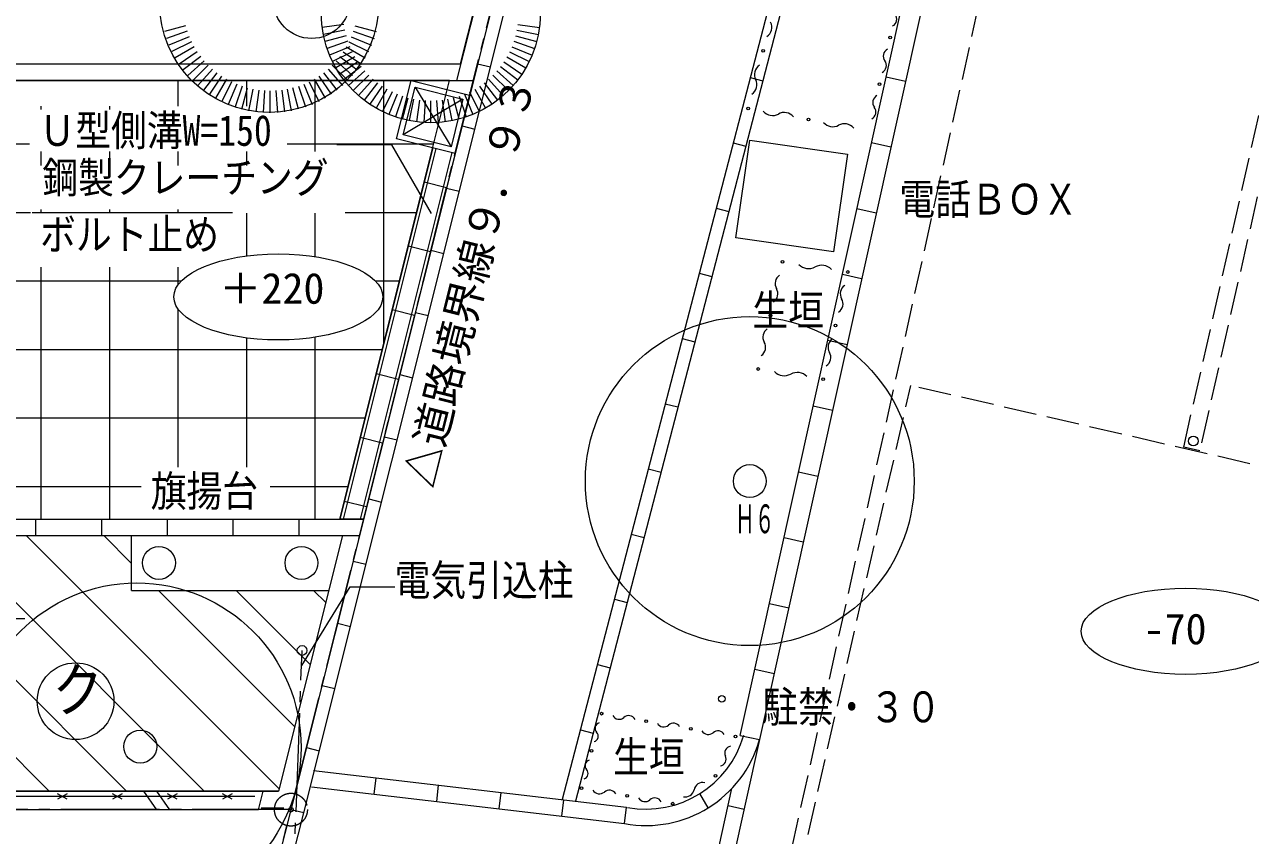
# Model space of a CAD drawing. Units: millimetres, scale not verified. Extents: x -42050 to 42050, y -29700 to 29700.
# Drawn here: x 11420 to 22605, y -8176 to -782 of the extents above; entities that cross this region are included whole.
import ezdxf
from ezdxf.enums import TextEntityAlignment as Align

# ---------------------------------------------------------------- set-up
doc = ezdxf.new("R2010")
doc.units = ezdxf.units.MM
doc.header["$LTSCALE"] = 100
doc.linetypes.add('CHAIN2', pattern=[12, 9, -1, 1, -1])
doc.linetypes.add('DASHED3', pattern=[4, 3, -1])
for name, color, linetype, lineweight in [('0-1_1-A_HATTI', 6, 'Continuous', 18), ('0-5_1-F_MOJI', 4, 'Continuous', 18), ('0-7_1-H_SIAGE', 7, 'Continuous', 18), ('0-B_1-L_ZATU', 6, 'Continuous', 18)]:
    doc.layers.add(name, color=color, linetype=linetype, lineweight=lineweight)
doc.styles.add('ＭＳ ゴシック', font='')
doc.styles.get('ＭＳ ゴシック').set_extended_font_data('MS Gothic')

msp = doc.modelspace()

# ---------------------------------------------------------------- linework, layer by layer
at = {"layer": '0-1_1-A_HATTI', "linetype": 'DASHED3'}
for p, q in [((21995.5, -4634.2), (25174, 9384.5)), ((25320.3, 9351.3), (22141.8, -4667.4)), ((16694.5, -16354.7), (19505.2, -4073.9)), ((25327.8, -5414), (19505.2, -4073.9))]:
    msp.add_line(p, q, dxfattribs=at)
at = {"layer": '0-1_1-A_HATTI'}
for p, q in [((15363.7, -1291.2), (16942.5, 4909)), ((19506.9, 4367.9), (16325.7, -7849.5)), ((19622.4, 4338.5), (16446, -7863.7)), ((17949.9, -7263.6), (19547.2, -61.1)), ((19723, -100.1), (18125.6, -7302.6)), ((1963, -1141.2), (15398, -1141.2)), ((15553.3, -1138.6), (15669.8, -1167.7)), ((1813, -1291.2), (15515.1, -1291.2)), ((12823.2, -1526.7), (12823.2, -1291.2)), ((13448.1, -1526.7), (13448.1, -1291.2)), ((14073.2, -1940.3), (14073.2, -1291.2)), ((14698.2, -3690.3), (14698.2, -1291.2)), ((18039.6, -1265.7), (18155.7, -1295.9)), ((19456.8, -1300.5), (19281, -1261.5)), ((14983.8, -1352.1), (15311.5, -1896.2)), ((11573.2, -1555.3), (11573.2, -1526.7)), ((12198.2, -1555.3), (12198.2, -1526.7)), ((15420.4, -1461.3), (14875, -1787)), ((15411.4, -1705.5), (15527.9, -1734.6)), ((11466.3, -1872), (2210, -1872)), ((15153.2, -1872), (13815.9, -1872)), ((17884.8, -1860.3), (18000.9, -1890.5)), ((17910.4, -2726.3), (18037.7, -1835.3)), ((18037.7, -1835.3), (18928.7, -1962.7)), ((19323.6, -1900.7), (19147.9, -1861.7)), ((11573.2, -2068.1), (11573.2, -1940.3)), ((12198.2, -2068.1), (12198.2, -1940.3)), ((12823.2, -2068.1), (12823.2, -1940.3)), ((13448.1, -2068.1), (13448.1, -1940.3)), ((15144.2, -1905.9), (14296.8, -5291.4)), ((15173.3, -1913.1), (14327.7, -5291.4)), ((15318.8, -1949.6), (14482.4, -5291.4)), ((18928.7, -1962.7), (18801.3, -2853.6)), ((15065, -2216.8), (15268.7, -2267.8)), ((15269.5, -2272.4), (15386, -2301.5)), ((17730, -2454.9), (17846.1, -2485.1)), ((11475.1, -2497.1), (313, -2497.1)), ((13318.8, -2497.1), (11489.5, -2497.1)), ((11573.2, -2502.3), (11573.2, -2468.9)), ((12198.2, -2502.3), (12198.2, -2468.9)), ((12823.2, -2502.3), (12823.2, -2468.9)), ((13448.1, -2890.8), (13448.1, -2502.3)), ((14073.2, -2897.9), (14073.2, -2502.3)), ((14996.8, -2497.1), (14346.5, -2497.1)), ((19190.5, -2501), (19014.8, -2462)), ((18801.3, -2853.6), (17910.4, -2726.3)), ((14919.2, -2798.8), (15122.9, -2849.8)), ((15127.6, -2839.3), (15244.1, -2868.5)), ((11573.2, -5291.2), (11573.2, -2994.3)), ((12198.2, -5291.2), (12198.2, -2994.3)), ((12823.2, -3151.7), (12823.2, -2994.3)), ((12848.1, -3122.1), (313, -3122.1)), ((14840.4, -3122.1), (14623.1, -3122.1)), ((17575.2, -3049.5), (17691.3, -3079.8)), ((19057.4, -3101.1), (18881.7, -3062.2)), ((12823.2, -4817.4), (12823.2, -3378.7)), ((14773.5, -3380.8), (14977.2, -3431.8)), ((14985.8, -3406.3), (15102.2, -3435.4)), ((13448.1, -4817.4), (13448.1, -3639.5)), ((14073.2, -5291.2), (14073.2, -3632.4)), ((17420.4, -3644.1), (17536.6, -3674.4)), ((18924.3, -3701.3), (18748.5, -3662.4)), ((14684, -3747), (313, -3747)), ((14627.7, -3962.9), (14831.4, -4013.9)), ((14843.8, -3973.3), (14960.2, -4002.4)), ((17265.6, -4238.8), (17381.7, -4269)), ((18791.2, -4301.6), (18615.4, -4262.6)), ((14527.6, -4372.1), (313, -4372.1)), ((14482, -4544.9), (14685.7, -4595.9)), ((14701.9, -4540.2), (14818.4, -4569.3)), ((22141.8, -4667.4), (21995.5, -4634.2)), ((17110.9, -4833.4), (17227, -4863.7)), ((18658.1, -4901.8), (18482.3, -4862.8)), ((12483.3, -4997.1), (6951.4, -4997.1)), ((14371.1, -4997.1), (13660.3, -4997.1)), ((14336.2, -5126.9), (14539.9, -5177.9)), ((14560.1, -5107.1), (14676.5, -5136.2)), ((313, -5291.2), (14514, -5291.2)), ((11521.7, -5291.2), (11521.7, -5441.2)), ((12121.7, -5291.2), (12121.7, -5441.2)), ((12721.7, -5291.2), (12721.7, -5441.2)), ((13321.7, -5291.2), (13321.7, -5441.2)), ((13921.7, -5291.2), (13921.7, -5441.2)), ((313, -5441.2), (14476.4, -5441.2)), ((11644, -7771), (9314.2, -5441.2)), ((12351.1, -7771.1), (10021.3, -5441.2)), ((13058.2, -7771.1), (10728.4, -5441.2)), ((13744, -7749.8), (11435.5, -5441.2)), ((12396.7, -5695.3), (12142.6, -5441.2)), ((12396.7, -5941.2), (12396.7, -5441.2)), ((16956, -5428), (17072.1, -5458.3)), ((18525, -5502), (18349.2, -5463)), ((14418.2, -5674), (14534.6, -5703.2)), ((12396.7, -5941.2), (14196.7, -5941.2)), ((13885.6, -7184.2), (12642.6, -5941.2)), ((14027.1, -6618.6), (13349.7, -5941.2)), ((14168.7, -6053.1), (14056.8, -5941.2)), ((16801.3, -6022.7), (16917.4, -6052.9)), ((18391.9, -6102.2), (18216.1, -6063.3)), ((14276.3, -6241), (14392.7, -6270.1)), ((16646.4, -6617.3), (16762.6, -6647.5)), ((18258.7, -6702.4), (18083, -6663.5)), ((14134.4, -6807.9), (14250.8, -6837)), ((16491.7, -7211.9), (16607.8, -7242.1)), ((17949.9, -7263.6), (18125.6, -7302.6)), ((13992.5, -7374.9), (14108.8, -7404)), ((18125.6, -7302.6), (17863.5, -8487.4)), ((14056, -7582.9), (16911.4, -7918.4)), ((14609.5, -7798.9), (14627.1, -7649.9)), ((15180.6, -7866), (15198.1, -7717)), ((13522.1, -7821.1), (-33184.1, -7820.6)), ((-33041, -7770.5), (13738.7, -7771.1)), ((11808.8, -7846), (11720, -7796)), ((11808.8, -7796), (11720, -7846)), ((12311, -7846), (12222.2, -7796)), ((12311, -7796), (12222.2, -7846)), ((12626.2, -7941.1), (12508.8, -7771.1)), ((12745.8, -7941.1), (12628.5, -7771.1)), ((12813.2, -7846), (12724.4, -7796)), ((12813.2, -7796), (12724.4, -7846)), ((13315.4, -7846), (13226.7, -7796)), ((13315.5, -7796.1), (13226.7, -7846.1)), ((13555.4, -7941.1), (13597.9, -7771.1)), ((14038.5, -7731.8), (16893.8, -8067.3)), ((15751.7, -7933.1), (15769.2, -7784.2)), ((17658.2, -7924), (17582.2, -7794.5)), ((17717.7, -8451.9), (17873.4, -7748)), ((13555.4, -7941.1), (-33361.3, -7940.5)), ((13785.4, -7926.1), (13579.3, -7926.1)), ((16322.8, -8000.2), (16340.3, -7851.3)), ((16893.8, -8067.3), (16911.4, -7918.4)), ((17839, -7903.6), (17985.5, -7936)), ((13967, -7971.1), (13850.6, -7941.8))]:
    msp.add_line(p, q, dxfattribs=at)
at = {"layer": '0-1_1-A_HATTI', "linetype": 'DASHED3'}
msp.add_lwpolyline([(35498.2, 27060.4), (35178.5, 25837.7), (34640.2, 24628.2), (33579, 22967.8), (32580.3, 22029.2), (31522.9, 21300.7), (27879.8, 19015.9), (26273.4, 18072.2), (25307.8, 17460.6), (24550.8, 16690.8), (23985.3, 15727.2), (23607.8, 14638.3), (23131.7, 12893.6), (22859.3, 11695.9), (20211.1, -208.5), (18348.8, -8605.6)], dxfattribs=at)
at = {"layer": '0-1_1-A_HATTI'}
for points in [[(14297.5, -5291.2), (15298.6, -1291.2), (1813, -1291.2), (1813, 4751), (313, 4751), (313, -5291.2)], [(15660.8, -91.1), (1963, -91.1), (1963, -1141.2), (15398, -1141.2)], [(15347.9, -1956.8), (14814.3, -1823.3), (14947.5, -1291.4), (15481, -1424.9)], [(15311.5, -1896.2), (14875, -1787), (14983.8, -1352.1), (15420.4, -1461.3)], [(14321.8, -5441.2), (13738.7, -7771.1), (2069.7, -7770.9), (2069.7, -5441.2)]]:
    msp.add_lwpolyline(points, close=True, dxfattribs=at)
for points in [[(16262.8, 1696.1), (13850.6, -7941.8), (11716, -16354.7)], [(11839.8, -16354.7), (13967, -7971.1), (16379.2, 1667)], [(15347.9, -1956.8), (14513.3, -5291.4), (14296.8, -5291.4)]]:
    msp.add_lwpolyline(points, dxfattribs=at)
for centre, radius in [((12646.7, -5691.2), 150), ((13946.7, -5691.2), 150), ((13952.7, -6489.3), 44.5), ((17782, -6929.4), 30)]:
    msp.add_circle(centre, radius, dxfattribs=at)
for radius in [924.6, 1074.6]:
    msp.add_arc((17091.3, -7011), radius, 259.411, 344.256, dxfattribs=at)
at = {"layer": '0-5_1-F_MOJI'}
for points in [[(15133.2, -2503.3), (14772.6, -1878.7), (14268.6, -1878.7)], [(13950, -6627.2), (14390.3, -5909.2), (14797.7, -5909.2)]]:
    msp.add_lwpolyline(points, dxfattribs=at)
for centre, radius in [((14040, -559.1), 350), ((22083.1, -4579.2), 45), ((11886.1, -6952.1), 350)]:
    msp.add_circle(centre, radius, dxfattribs=at)
for centre in [(13735.6, -3265.2), (22013.2, -6314.3)]:
    msp.add_ellipse(centre, major_axis=(953.1, 0), ratio=0.411991, dxfattribs=at)
at = {"layer": '0-7_1-H_SIAGE', "linetype": 'CHAIN2'}
for p, q in [((13887.3, -7795.3), (16226.4, 1550.6)), ((13580.8, -16354.7), (13952.7, -6489.3)), ((13850.8, -7940.8), (-33431.1, -7940.7)), ((11716.1, -16354.7), (13813.9, -8086.2))]:
    msp.add_line(p, q, dxfattribs=at)
at = {"layer": '0-7_1-H_SIAGE'}
for centre, radius in [((12443.5, -7373.8), 1500), ((12476.2, -7366), 150)]:
    msp.add_circle(centre, radius, dxfattribs=at)
at = {"layer": '0-7_1-H_SIAGE', "linetype": 'CHAIN2'}
for radius in [150, 20.1]:
    msp.add_circle((13850.8, -7940.8), radius, dxfattribs=at)
at = {"layer": '0-B_1-L_ZATU'}
for p, q in [((14333.9, -781.7), (14135.6, -807.8)), ((15920.2, -781.7), (16118.4, -807.8)), ((12889.2, -793.4), (12696, -845.2)), ((12904.3, -843.5), (12715, -907.8)), ((12922.8, -892.5), (12738, -969)), ((14342.4, -833.4), (14146.3, -872.4)), ((14354.3, -884.3), (14161.1, -936.1)), ((14401, -892.5), (14585.8, -969)), ((14419.4, -843.5), (14608.8, -907.8)), ((14434.6, -793.4), (14627.8, -845.2)), ((15899.8, -884.3), (16092.9, -936.1)), ((15911.6, -833.4), (16107.8, -872.4)), ((12944.4, -940.2), (12765, -1028.6)), ((12969.1, -986.3), (12795.9, -1086.4)), ((14369.4, -934.5), (14180.1, -998.7)), ((14387.9, -983.5), (14203.1, -1060)), ((14354.7, -986.3), (14527.9, -1086.4)), ((14379.4, -940.2), (14558.8, -1028.6)), ((15866.1, -983.5), (16050.9, -1060)), ((15884.6, -934.5), (16073.9, -998.7)), ((12996.7, -1030.8), (12830.4, -1141.9)), ((13027.2, -1073.3), (12868.5, -1195.1)), ((13060.4, -1113.8), (12910.1, -1245.7)), ((14409.5, -1031.1), (14230.1, -1119.6)), ((14434.2, -1077.3), (14261, -1177.3)), ((14263.3, -1113.8), (14413.7, -1245.7)), ((14296.6, -1073.3), (14455.2, -1195.1)), ((14327.1, -1030.8), (14493.4, -1141.9)), ((15819.8, -1077.3), (15993, -1177.3)), ((15844.5, -1031.1), (16023.9, -1119.6)), ((13096.2, -1152), (12954.8, -1293.4)), ((13134.4, -1187.8), (13002.5, -1338.2)), ((13174.9, -1221), (13053.1, -1379.7)), ((14148.9, -1221), (14270.7, -1379.7)), ((14189.4, -1187.8), (14321.3, -1338.2)), ((14227.6, -1152), (14369, -1293.4)), ((14461.8, -1121.8), (14295.5, -1232.9)), ((14492.3, -1164.3), (14333.6, -1286.1)), ((14525.5, -1204.8), (14375.2, -1336.7)), ((15728.5, -1204.8), (15878.9, -1336.7)), ((15761.7, -1164.3), (15920.4, -1286.1)), ((15792.2, -1121.8), (15958.5, -1232.9)), ((13217.5, -1251.5), (13106.3, -1417.8)), ((13261.9, -1279.1), (13161.9, -1452.4)), ((13308.1, -1303.8), (13219.6, -1483.2)), ((13355.7, -1325.4), (13279.2, -1510.2)), ((13968, -1325.4), (14044.6, -1510.2)), ((14015.7, -1303.8), (14104.2, -1483.2)), ((14061.9, -1279.1), (14161.9, -1452.4)), ((14106.4, -1251.5), (14217.5, -1417.8)), ((14561.3, -1243), (14419.9, -1384.4)), ((14599.6, -1278.7), (14467.7, -1429.1)), ((14640, -1312), (14518.3, -1470.6)), ((15614, -1312), (15735.7, -1470.6)), ((15654.5, -1278.7), (15786.4, -1429.1)), ((15692.7, -1243), (15834.1, -1384.4)), ((13404.7, -1343.9), (13340.4, -1533.3)), ((13403.1, -1552.3), (13454.8, -1359.1)), ((13466.8, -1567.1), (13505.8, -1371)), ((13557.5, -1379.5), (13531.4, -1577.8)), ((13609.6, -1384.6), (13596.5, -1584.2)), ((13661.9, -1586.4), (13661.9, -1386.3)), ((13714.2, -1384.6), (13727.3, -1584.2)), ((13766.3, -1379.5), (13792.4, -1577.8)), ((13857, -1567.1), (13818, -1371)), ((13920.7, -1552.3), (13868.9, -1359.1)), ((13919, -1343.9), (13983.3, -1533.3)), ((14682.6, -1342.5), (14571.5, -1508.8)), ((14727, -1370.1), (14627, -1543.3)), ((14773.2, -1394.8), (14684.7, -1574.2)), ((14820.9, -1416.4), (14744.3, -1601.2)), ((14869.9, -1434.8), (14805.6, -1624.2)), ((14868.2, -1643.2), (14919.9, -1450)), ((15385.8, -1643.2), (15334.1, -1450)), ((15384.1, -1434.8), (15448.4, -1624.2)), ((15433.1, -1416.4), (15509.7, -1601.2)), ((15480.8, -1394.8), (15569.3, -1574.2)), ((15527, -1370.1), (15627, -1543.3)), ((15571.5, -1342.5), (15682.6, -1508.8)), ((14931.9, -1658.1), (14970.9, -1462)), ((15022.6, -1470.5), (14996.5, -1668.8)), ((15074.7, -1475.6), (15061.6, -1675.1)), ((15127, -1677.3), (15127, -1477.3)), ((15179.3, -1475.6), (15192.4, -1675.1)), ((15231.5, -1470.5), (15257.5, -1668.8)), ((15322.1, -1658.1), (15283.1, -1462)), ((11221.7, -6198.7), (11421.7, -6198.7))]:
    msp.add_line(p, q, dxfattribs=at)
at = {"layer": '0-B_1-L_ZATU', "color": 3}
for centre, radius in [((13651.8, -583.5), 1000), ((15127, -677.3), 1000), ((19316.3, -900.6), 12.5), ((18158.8, -1022.4), 12.5), ((19220.8, -1324.2), 12.5), ((18022.4, -1546.4), 12.5), ((18572.3, -1648.7), 12.5), ((18336.3, -2945.6), 12.5), ((18930.6, -3038.1), 12.5), ((18036.8, -4944.9), 1500), ((18224.6, -3434.3), 12.5), ((18818.9, -3526.8), 12.5), ((18112.9, -3922.8), 12.5), ((18707.2, -4015.4), 12.5), ((18036.8, -4944.9), 150), ((16685.2, -7065.6), 12.5), ((17092, -7135), 12.5), ((17498.8, -7204.3), 12.5), ((17905.5, -7273.6), 12.5), ((16593.7, -7405.1), 12.5), ((17723, -7631.8), 12.5), ((16502.2, -7744.5), 12.5), ((16917.7, -7815.4), 12.5), ((17333.3, -7886.2), 12.5)]:
    msp.add_circle(centre, radius, dxfattribs=at)
for centre, radius, start, end in [((18133.5, -806.1), 104.1, 304.846, 25.948), ((19306.8, -731.4), 71.4, 297.844, 36.751), ((19325.8, -1069.6), 71.4, 117.844, 216.751), ((19211.4, -1155.1), 71.4, 297.844, 36.751), ((18184.2, -1238.9), 104.1, 124.846, 205.948), ((17997, -1330), 104.1, 304.846, 25.948), ((19230.3, -1493.3), 71.4, 117.844, 216.751), ((19115.8, -1578.8), 71.4, 297.844, 36.751), ((18244.2, -1500.9), 110.3, 220.112, 298.81), ((18350.5, -1694.2), 110.3, 40.112, 118.81), ((18794.1, -1603.2), 110.3, 220.112, 298.81), ((18900.4, -1796.5), 110.3, 40.112, 118.81), ((18574.6, -2880.9), 125.6, 224.364, 297.935), ((18692.3, -3102.8), 125.6, 44.364, 117.935), ((18358.8, -3143.5), 91, 123.619, 210.629), ((18202.1, -3236.3), 91, 303.619, 30.629), ((18953.1, -3236.1), 91, 123.619, 210.629), ((18796.4, -3328.8), 91, 303.619, 30.629), ((18247.1, -3632.1), 91, 123.619, 210.629), ((18090.4, -3724.9), 91, 303.619, 30.629), ((18841.4, -3724.7), 91, 123.619, 210.629), ((18684.7, -3817.4), 91, 303.619, 30.629), ((18351.2, -3858.2), 125.6, 224.364, 297.935), ((18468.9, -4080.1), 125.6, 44.364, 117.935), ((16676.1, -7199.7), 51.1, 105.638, 224.176), ((16844.6, -7051.5), 65.7, 208.605, 312.045), ((16932.6, -7149.1), 65.7, 28.605, 132.045), ((17251.4, -7120.8), 65.7, 208.605, 312.045), ((17339.3, -7218.4), 65.7, 28.605, 132.045), ((16602.8, -7271), 51.1, 285.638, 44.176), ((17658.1, -7190.2), 65.7, 208.605, 312.045), ((17746.1, -7287.8), 65.7, 28.605, 132.045), ((17870.9, -7425.2), 63, 100.093, 205.892), ((16584.6, -7539.2), 51.1, 105.638, 224.176), ((17757.6, -7480.3), 63, 280.093, 25.892), ((16511.3, -7610.4), 51.1, 285.638, 44.176), ((17607, -7773.4), 80.1, 76.621, 169.659), ((16665.2, -7728.7), 68, 209.565, 311.085), ((16754.7, -7831.2), 68, 29.565, 131.085), ((17449.3, -7744.6), 80.1, 256.621, 349.659), ((17080.8, -7799.5), 68, 209.565, 311.085), ((17170.2, -7902.1), 68, 29.565, 131.085)]:
    msp.add_arc(centre, radius, start, end, dxfattribs=at)

# ---------------------------------------------------------------- texts
at = {"layer": '0-1_1-A_HATTI', "style": 'ＭＳ ゴシック', "width": 0.85}
for s, p in [('電話ＢＯＸ', (19401.6, -2599)), ('駐禁・３０', (18150.6, -7228.6))]:
    msp.add_text(s, height=281.5, dxfattribs=at).set_placement(p, align=Align.BOTTOM_LEFT)
at = {"layer": '0-5_1-F_MOJI', "style": 'ＭＳ ゴシック'}
msp.add_text('△道路境界線９．９３', height=281.5, rotation=76, dxfattribs=at).set_placement((15232.4, -5041.8), align=Align.BOTTOM_LEFT)
at = {"layer": '0-5_1-F_MOJI', "style": 'ＭＳ ゴシック', "width": 0.85}
for s, height, p in [('Ｕ型側溝W=150', 281.5, (11556.5, -1972.1)), ('鋼製クレーチング', 281.5, (11583.1, -2402.8)), ('ボルト止め', 281.5, (11562.7, -2920.8)), ('旗揚台', 281.5, (12571.2, -5260.5)), ('電気引込柱', 281.5, (14796.5, -6073)), ('ク', 394.8, (11676.4, -7166.1))]:
    msp.add_text(s, height=height, dxfattribs=at).set_placement(p, align=Align.BOTTOM_LEFT)
at = {"layer": '0-5_1-F_MOJI', "style": 'ＭＳ ゴシック'}
for s, p in [('＋220', (13198, -3411.9)), ('-70', (21629.2, -6517.2))]:
    msp.add_text(s, height=281.5, dxfattribs=at).set_placement(p, align=Align.BOTTOM_LEFT)
at = {"layer": '0-B_1-L_ZATU', "color": 3, "style": 'ＭＳ ゴシック'}
for s, height, width, p in [('生垣', 281.5, 0.85, (18061.1, -3612.5)), ('Ｈ６', 263.2, 0.5, (17903, -5499.2)), ('生垣', 281.5, 0.85, (16789.9, -7686.2))]:
    msp.add_text(s, height=height, dxfattribs=dict(at, width=width)).set_placement(p, align=Align.BOTTOM_LEFT)

doc.saveas('drawing.dxf')
